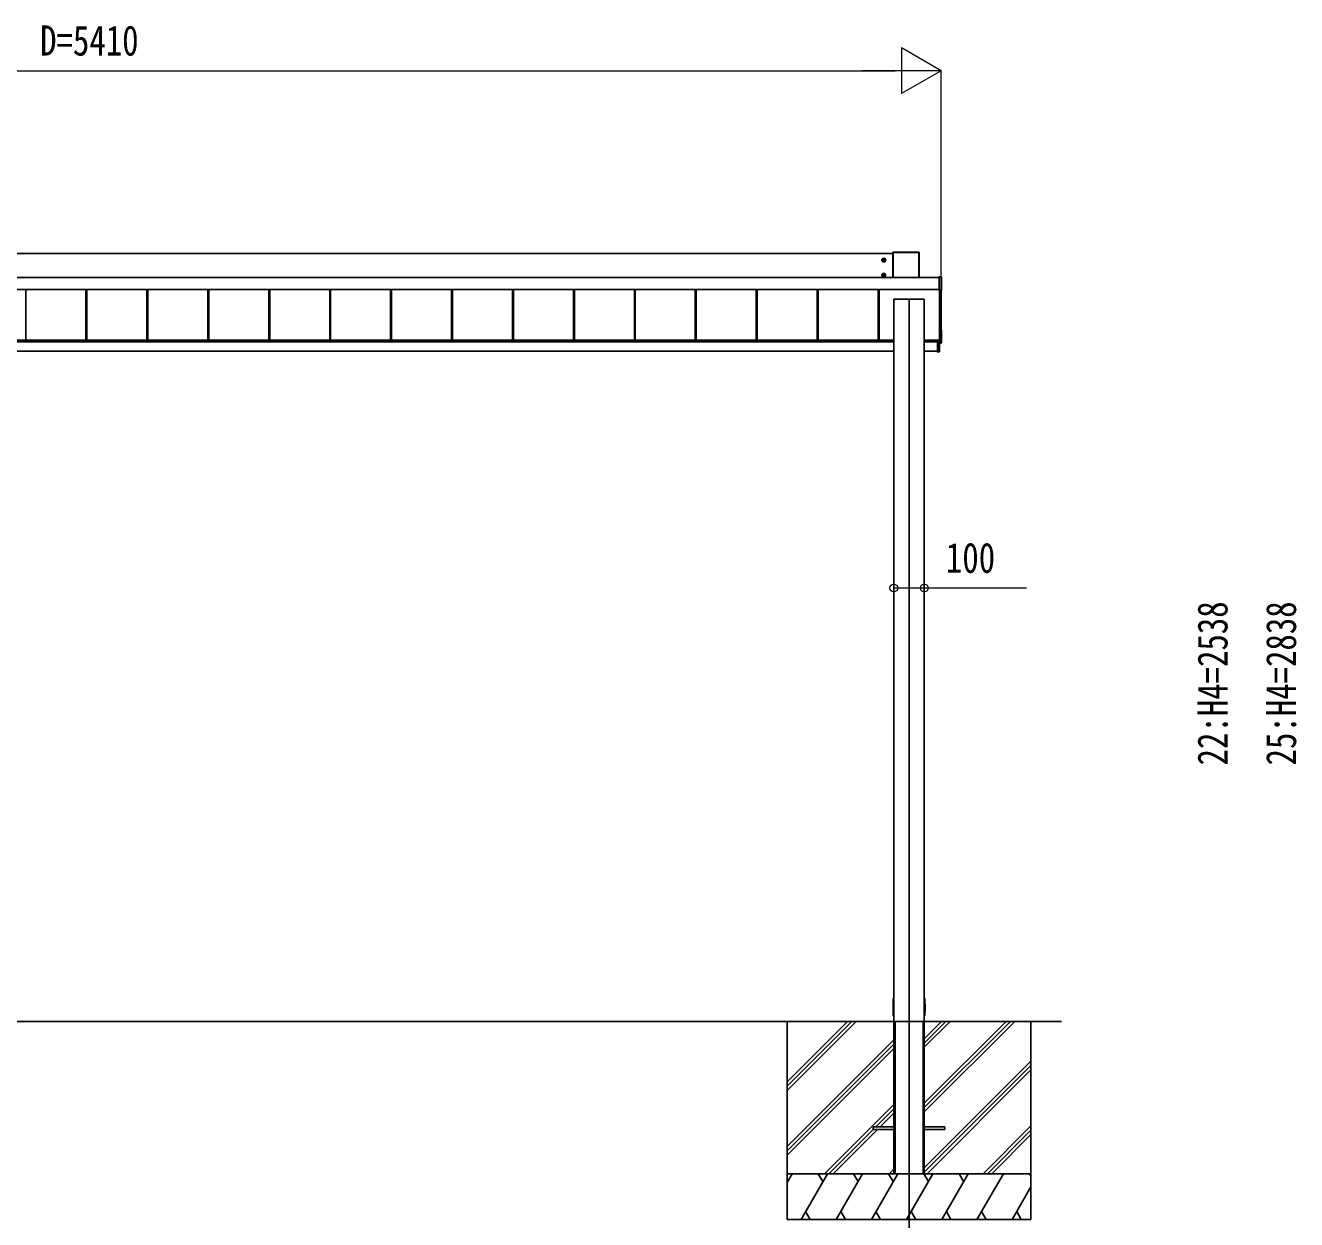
# Model space of a CAD drawing. Units: millimetres, scale not verified. Extents: x -12615 to 12615, y -8910 to 8910.
# Drawn here: x -8315 to -4143, y -5376 to -1455 of the extents above; entities that cross this region are included whole.
import ezdxf
from ezdxf.enums import TextEntityAlignment as Align

# ---------------------------------------------------------------- set-up
doc = ezdxf.new("R2010")
doc.units = ezdxf.units.MM
doc.header["$LTSCALE"] = 30
for name, color, linetype in [('0-3_YKK_11', 7, 'Continuous'), ('0-4_YKK_11E', 7, 'Continuous'), ('0-5_YKK_12', 2, 'Continuous'), ('0-6_YKK_A1', 4, 'Continuous')]:
    doc.layers.add(name, color=color, linetype=linetype)
doc.layers.add('0-7_YKK_D', color=6, linetype='Continuous', lineweight=18)
doc.styles.add('ＭＳ ゴシック', font='')
doc.styles.get('ＭＳ ゴシック').set_extended_font_data('MS Gothic')

msp = doc.modelspace()

# ---------------------------------------------------------------- linework, layer by layer
at = {"layer": '0-3_YKK_11'}
for p, q in [((-10561.94, -2203.87), (-5467.94, -2203.87)), ((-5467.94, -2282.31), (-5467.94, -2200.15)), ((-5382.44, -2199.65), (-5467.44, -2199.65)), ((-5381.94, -2200.15), (-5381.94, -2282.31)), ((-5490.69, -2225.61), (-5505.19, -2225.61)), ((-5497.94, -2218.36), (-5497.94, -2232.86)), ((-5497.18, -2223.33), (-5497.18, -2222.61)), ((-10713.44, -2282.31), (-5316.44, -2282.31)), ((-5490.69, -2275.58), (-5505.19, -2275.58)), ((-5497.94, -2268.33), (-5497.94, -2282.83)), ((-5497.18, -2273.3), (-5497.18, -2272.58)), ((-5314.64, -2281.03), (-5308.94, -2281.03)), ((-5308.44, -2281.53), (-5308.44, -2323.51)), ((-10713.44, -2322.42), (-5316.44, -2322.42)), ((-8313.84, -2488.65), (-8313.84, -2322.42)), ((-8313.44, -2488.65), (-8313.44, -2322.42)), ((-8116.44, -2488.65), (-8116.44, -2322.42)), ((-8113.84, -2488.65), (-8113.84, -2322.42)), ((-8113.44, -2488.65), (-8113.44, -2322.42)), ((-7916.44, -2488.65), (-7916.44, -2322.42)), ((-7913.84, -2488.65), (-7913.84, -2322.42)), ((-7913.44, -2488.65), (-7913.44, -2322.42)), ((-7716.44, -2488.65), (-7716.44, -2322.42)), ((-7713.84, -2488.65), (-7713.84, -2322.42)), ((-7713.44, -2488.65), (-7713.44, -2322.42)), ((-7516.44, -2488.65), (-7516.44, -2322.42)), ((-7513.84, -2488.65), (-7513.84, -2322.42)), ((-7513.44, -2488.65), (-7513.44, -2322.42)), ((-7316.44, -2488.65), (-7316.44, -2322.42)), ((-7313.84, -2488.65), (-7313.84, -2322.42)), ((-7313.44, -2488.65), (-7313.44, -2322.42)), ((-7116.44, -2488.65), (-7116.44, -2322.42)), ((-7113.84, -2488.65), (-7113.84, -2322.42)), ((-7113.44, -2488.65), (-7113.44, -2322.42)), ((-6916.44, -2488.65), (-6916.44, -2322.42)), ((-6913.84, -2488.65), (-6913.84, -2322.42)), ((-6913.44, -2488.65), (-6913.44, -2322.42)), ((-6716.44, -2488.65), (-6716.44, -2322.42)), ((-6713.84, -2488.65), (-6713.84, -2322.42)), ((-6713.44, -2488.65), (-6713.44, -2322.42)), ((-6516.44, -2488.65), (-6516.44, -2322.42)), ((-6513.84, -2488.65), (-6513.84, -2322.42)), ((-6513.44, -2488.65), (-6513.44, -2322.42)), ((-6316.44, -2488.65), (-6316.44, -2322.42)), ((-6313.84, -2488.65), (-6313.84, -2322.42)), ((-6313.44, -2488.65), (-6313.44, -2322.42)), ((-6116.44, -2488.65), (-6116.44, -2322.42)), ((-6113.84, -2488.65), (-6113.84, -2322.42)), ((-6113.44, -2488.65), (-6113.44, -2322.42)), ((-5916.44, -2488.65), (-5916.44, -2322.42)), ((-5913.84, -2488.65), (-5913.84, -2322.42)), ((-5913.44, -2488.65), (-5913.44, -2322.42)), ((-5716.44, -2488.65), (-5716.44, -2322.42)), ((-5713.84, -2488.65), (-5713.84, -2322.42)), ((-5713.44, -2488.65), (-5713.44, -2322.42)), ((-5516.44, -2488.65), (-5516.44, -2322.42)), ((-5513.84, -2488.65), (-5513.84, -2322.42)), ((-5513.44, -2488.65), (-5513.44, -2322.42)), ((-5315.24, -2323.83), (-5316.44, -2323.83)), ((-5316.44, -2323.83), (-5316.44, -2323.83)), ((-5315.24, -2323.83), (-5315.24, -2323.83)), ((-5314.64, -2324.01), (-5308.94, -2324.01)), ((-5464.94, -2354.01), (-5464.94, -2354.3)), ((-5462.74, -2354), (-5464.64, -2354)), ((-5462.44, -2354.3), (-5462.44, -2354.01)), ((-5462.44, -2354.21), (-5461.44, -2354.21)), ((-5460.94, -2354.3), (-5460.94, -2354.23)), ((-5368.94, -2354.3), (-5368.94, -2354.23)), ((-5368.44, -2354.21), (-5367.44, -2354.21)), ((-5367.44, -2354.3), (-5367.44, -2354.01)), ((-5367.14, -2354), (-5365.24, -2354)), ((-5364.94, -2354.01), (-5364.94, -2354.3)), ((-10564.94, -2488.65), (-5464.94, -2488.65)), ((-10564.94, -2493.52), (-5464.94, -2493.52)), ((-5364.94, -2493.52), (-5321.94, -2493.52)), ((-5315.94, -2490.71), (-5315.94, -2493.29)), ((-5315.94, -2493.31), (-5315.94, -2493.29)), ((-5315.75, -2493.49), (-5315.76, -2493.49)), ((-5315.74, -2493.49), (-5315.74, -2493.49)), ((-5309.41, -2498.21), (-5315.44, -2498.59)), ((-5309.41, -2497.96), (-5308.94, -2497.47)), ((-5365.24, -4725), (-5464.64, -4725)), ((-5462.44, -5225), (-5462.44, -4725)), ((-5460.94, -5225), (-5460.94, -4725)), ((-5368.94, -5225), (-5368.94, -4725)), ((-5367.44, -5225), (-5367.44, -4725))]:
    msp.add_line(p, q, dxfattribs=at)
for points in [[(-5502.94, -2222.72), (-5502.94, -2228.5), (-5497.94, -2231.38), (-5492.94, -2228.5), (-5492.94, -2222.72), (-5497.94, -2219.84)], [(-5502.94, -2272.69), (-5502.94, -2278.47), (-5497.94, -2281.35), (-5492.94, -2278.47), (-5492.94, -2272.69), (-5497.94, -2269.81)]]:
    msp.add_lwpolyline(points, close=True, dxfattribs=at)
for points in [[(-5500.22, -2224.85), (-5500.94, -2224.85), (-5500.94, -2226.37), (-5500.22, -2226.37)], [(-5497.18, -2222.61), (-5498.7, -2222.61), (-5498.7, -2223.33)], [(-5498.7, -2227.89), (-5498.7, -2228.61), (-5497.18, -2228.61), (-5497.18, -2227.89)], [(-5495.66, -2226.37), (-5494.94, -2226.37), (-5494.94, -2224.85), (-5495.66, -2224.85)], [(-5500.22, -2274.82), (-5500.94, -2274.82), (-5500.94, -2276.34), (-5500.22, -2276.34)], [(-5497.18, -2272.58), (-5498.7, -2272.58), (-5498.7, -2273.3)], [(-5498.7, -2277.86), (-5498.7, -2278.58), (-5497.18, -2278.58), (-5497.18, -2277.86)], [(-5495.66, -2276.34), (-5494.94, -2276.34), (-5494.94, -2274.82), (-5495.66, -2274.82)], [(-5316.44, -2323.83), (-5316.44, -2323.28), (-5316.44, -2322.77), (-5316.44, -2281.71), (-5316.44, -2281.23), (-5316.44, -2281.08), (-5316.44, -2281.08), (-5315.24, -2281.08)], [(-5309.94, -2324.01), (-5309.94, -2496.43), (-5309.94, -2497), (-5315.44, -2497.33)], [(-5314.94, -2323.84), (-5314.94, -2496.98), (-5310.44, -2496.98), (-5309.94, -2496.48)], [(-5364.94, -5225), (-5364.94, -4721), (-5364.94, -2354.3), (-5365.24, -2354.3), (-5464.64, -2354.3), (-5464.94, -2354.3), (-5464.94, -4721), (-5464.94, -5225)], [(-5309.41, -2498.21), (-5308.94, -2497.71), (-5308.94, -2497.47), (-5308.94, -2455.94), (-5309.94, -2455.88)], [(-5317.94, -2488.99), (-5317.94, -2488.94), (-5317.94, -2488.65), (-5364.94, -2488.65)], [(-5316.94, -2488.26), (-5316.94, -2489), (-5321.94, -2488.99), (-5321.94, -2493.28), (-5321.94, -2493.48), (-5315.75, -2493.49), (-5315.75, -2493.79)], [(-5321.94, -2527.26), (-5321.94, -2493.78), (-5321.94, -2493.48)], [(-5314.94, -2487.96), (-5315.24, -2488.26), (-5318.44, -2488.26), (-5318.44, -2488.65)], [(-5315.44, -2488.26), (-5315.44, -2490.21), (-5315.44, -2493.79), (-5315.44, -2526.88)], [(-5315.44, -2498.01), (-5315.12, -2498.31), (-5309.41, -2497.96)], [(-10564.94, -2525), (-10564.57, -2525), (-10564.09, -2525), (-5465.79, -2525), (-5465.31, -2525), (-5464.94, -2525)], [(-5465.81, -2525), (-5465.96, -2527.5), (-5465.44, -2527.5), (-5464.94, -2527.5)], [(-5364.94, -2525), (-5364.57, -2525), (-5364.09, -2525), (-5321.94, -2525)], [(-5364.94, -2527.5), (-5364.44, -2527.5), (-5363.92, -2527.5), (-5364.07, -2525)], [(-5321.94, -2527.26), (-5321.94, -2527.56), (-5315.72, -2527.18), (-5315.44, -2526.88)], [(-5464.94, -4650.5), (-5466.67, -4650.5), (-5467.17, -4650.5), (-5467.44, -4681.7), (-5467.24, -4705), (-5466.74, -4705), (-5464.94, -4705)], [(-5364.94, -4705), (-5363.14, -4705), (-5362.64, -4705), (-5362.44, -4681.7), (-5362.71, -4650.5), (-5363.21, -4650.5), (-5364.94, -4650.5)]]:
    msp.add_lwpolyline(points, dxfattribs=at)
for centre, radius in [((-5497.94, -2225.61), 6.25), ((-5497.94, -2225.61), 5), ((-5497.94, -2275.58), 6.25), ((-5497.94, -2275.58), 5)]:
    msp.add_circle(centre, radius, dxfattribs=at)
for centre, radius, start, end in [((-5497.94, -2225.61), 5.58, 153.74848, 206.25152), ((-5497.94, -2225.61), 5.58, 93.74848, 146.25152), ((-5497.94, -2225.61), 5.58, 213.74848, 266.25152), ((-5500.22, -2223.33), 1.52, 270, 0), ((-5500.22, -2227.89), 1.52, 0, 90), ((-5497.94, -2225.61), 5.58, 33.74848, 86.25152), ((-5497.94, -2225.61), 5.58, 273.74848, 326.25152), ((-5495.66, -2223.33), 1.52, 180, 270), ((-5495.66, -2227.89), 1.52, 90, 180), ((-5497.94, -2225.61), 5.58, 333.74848, 26.25152), ((-5497.94, -2275.58), 5.58, 153.74848, 206.25152), ((-5497.94, -2275.58), 5.58, 93.74848, 146.25152), ((-5497.94, -2275.58), 5.58, 213.74848, 266.25152), ((-5500.22, -2273.3), 1.52, 270, 0), ((-5500.22, -2277.86), 1.52, 0, 90), ((-5497.94, -2275.58), 5.58, 33.74848, 86.25152), ((-5497.94, -2275.58), 5.58, 273.74848, 326.25152), ((-5495.66, -2273.3), 1.52, 180, 270), ((-5495.66, -2277.86), 1.52, 90, 180), ((-5497.94, -2275.58), 5.58, 333.74848, 26.25152), ((-5314.8, -2279.67), 1.41, 271.33232, 274.49739), ((-5315.15, -2326.45), 2.62, 81.42612, 92.09097)]:
    msp.add_arc(centre, radius, start, end, dxfattribs=at)
for centre, major_axis, ratio, start_param, end_param in [((-5467.44, -2200.15), (0.382, -0.325), 0.996231, 2.2770247, 3.8440941), ((-5382.44, -2200.15), (0.382, 0.325), 0.996231, 5.5806839, 7.1477533), ((-5315.24, -2281.07), (0.6, 0), 0.026226, 4.712389, 5.6461648), ((-5314.64, -2281.33), (0, 0.3), 0.998743, 6.2831853, 6.8214342), ((-5308.94, -2281.53), (0.382, 0.325), 0.996231, 5.5806839, 7.1477533), ((-5314.64, -2323.71), (0, 0.3), 0.998743, 2.0534275, 3.1415927), ((-5308.94, -2323.51), (0.382, -0.325), 0.996231, 5.4186173, 6.9856867), ((-5464.64, -2354.01), (0.3, 0), 0.034921, 1.5707963, 3.1415927), ((-5462.74, -2354.01), (0.3, 0), 0.034921, 6.2831853, 7.8539816), ((-5461.44, -2354.23), (0.5, 0), 0.034921, 6.2831853, 7.8539816), ((-5368.44, -2354.23), (0.5, 0), 0.034921, 1.5707963, 3.1415927), ((-5367.14, -2354.01), (0.3, 0), 0.034921, 1.5707963, 3.1415927), ((-5365.24, -2354.01), (0.3, 0), 0.034921, 6.2831853, 7.8539816), ((-5315.74, -2490.71), (-0.108, 0.169), 0.994155, 5.7105836, 7.28138), ((-5315.74, -2493.29), (0.145, 0.15), 0.921201, 2.3804184, 3.9145081)]:
    msp.add_ellipse(centre, major_axis=major_axis, ratio=ratio, start_param=start_param, end_param=end_param, dxfattribs=at)
at = {"layer": '0-4_YKK_11E'}
for p, q in [((-5467.1, -2200.28), (-5467.1, -2282.31)), ((-10713.44, -2282.79), (-5316.44, -2282.79)), ((-5315.24, -2281.08), (-5316.44, -2281.08)), ((-5309.4, -2281.71), (-5316.44, -2281.71)), ((-5315.24, -2281.08), (-5315.24, -2281.08)), ((-5314.69, -2281.07), (-5314.64, -2281.07)), ((-5314.64, -2281.07), (-5314.64, -2281.03)), ((-10713.44, -2321.76), (-5316.44, -2321.76)), ((-10713.44, -2322.28), (-5316.44, -2322.28)), ((-5316.44, -2322.42), (-10713.44, -2322.42)), ((-5316.44, -2323.83), (-5315.24, -2323.83)), ((-5464.64, -2354), (-5464.64, -2354.3)), ((-5462.74, -2354.3), (-5462.74, -2354)), ((-5461.44, -2354.21), (-5461.44, -2354.3)), ((-5368.44, -2354.3), (-5368.44, -2354.21)), ((-5367.14, -2354.3), (-5367.14, -2354)), ((-5365.24, -2354), (-5365.24, -2354.3)), ((-10564.94, -2490.65), (-5464.94, -2490.65)), ((-5364.94, -2490.65), (-5321.94, -2490.65)), ((-5321.94, -2493.28), (-5316.22, -2493.29)), ((-5315.74, -2493.79), (-5321.94, -2493.78)), ((-5315.44, -2498.59), (-5309.41, -2498.21)), ((-5309.41, -2497.96), (-5309.41, -2498.21)), ((-5464.94, -2527.18), (-5465.44, -2527.18)), ((-5364.44, -2527.18), (-5364.57, -2525))]:
    msp.add_line(p, q, dxfattribs=at)
for points in [[(-5467.94, -2200.15), (-5467.6, -2200.29), (-5467.6, -2282.31)], [(-5382.78, -2282.31), (-5382.78, -2200.28), (-5467.1, -2200.28), (-5467.1, -2199.79), (-5467.6, -2200.29)], [(-5467.44, -2199.65), (-5467.1, -2199.79), (-5382.78, -2199.79), (-5382.44, -2199.65)], [(-5382.78, -2200.28), (-5382.78, -2199.79), (-5382.28, -2200.29)], [(-5382.28, -2282.31), (-5382.28, -2200.29), (-5381.94, -2200.15)], [(-5308.94, -2281.03), (-5309.4, -2281.23), (-5309.4, -2281.71), (-5309.4, -2322.77), (-5316.44, -2322.77)], [(-5316.44, -2281.23), (-5309.4, -2281.23), (-5308.9, -2281.73)], [(-5308.44, -2323.51), (-5308.9, -2322.79), (-5308.9, -2281.73), (-5308.44, -2281.53)], [(-5308.94, -2324.01), (-5309.4, -2323.28), (-5316.44, -2323.28)], [(-5314.78, -2323.86), (-5314.64, -2323.89), (-5314.64, -2324.01)], [(-5309.4, -2322.77), (-5309.4, -2323.28), (-5308.9, -2322.79)], [(-5315.94, -2493.29), (-5316.22, -2493.29), (-5316.22, -2490.71), (-5315.94, -2490.71)], [(-5315.75, -2493.79), (-5315.72, -2493.79), (-5315.72, -2526.88)], [(-5315.74, -2493.49), (-5315.74, -2490.21), (-5315.72, -2490.21), (-5315.72, -2488.26)], [(-5315.44, -2498.06), (-5315.12, -2498.36), (-5315.12, -2498.31)], [(-5309.41, -2498.21), (-5309.41, -2498.21), (-5308.94, -2497.71)], [(-5465.44, -2527.5), (-5465.44, -2527.18), (-5465.31, -2525)], [(-5364.94, -2527.18), (-5364.44, -2527.18), (-5364.44, -2527.5)], [(-5315.44, -2526.88), (-5315.72, -2526.88), (-5321.94, -2527.26)]]:
    msp.add_lwpolyline(points, dxfattribs=at)
for centre, radius, start, end in [((-5467.22, -2204.39), 4.12, 88.40447, 95.35624), ((-5382.66, -2204.39), 4.12, 84.64376, 91.59553), ((-5309.29, -2285.83), 4.12, 84.64376, 91.59553), ((-5309.29, -2326.89), 4.12, 84.64376, 91.59553), ((-5316.15, -2495.28), 1.98, 83.79926, 91.95127), ((-5316.99, -2493.72), 1.25, 356.45735, 10.27369), ((-5316.95, -2493.67), 1.21, 354.17006, 8.37745), ((-5317.07, -2490.28), 1.35, 350.09675, 2.91202), ((-5316.94, -2493.72), 1.22, 356.27163, 10.47203), ((-5316.95, -2527.03), 1.24, 353.06854, 6.93146)]:
    msp.add_arc(centre, radius, start, end, dxfattribs=at)
for centre, major_axis, ratio, start_param, end_param in [((-5315.24, -2281.07), (0.6, 0), 0.026226, 5.6461648, 6.2831853), ((-5315.24, -2323.89), (0.6, 0), 0.096025, 6.2831853, 7.8539816), ((-5315.72, -2490.71), (-0.301, 0.4), 0.997782, 5.6362522, 7.2070486), ((-5316.24, -2493.29), (-0.001, 0.2), 0.09157, 4.6769241, 4.7117655), ((-5315.74, -2493.29), (0.482, 0.007), 0.414889, 3.1353871, 4.6694768), ((-5315.72, -2493.29), (-0.301, 0.4), 0.997782, 2.4579529, 2.4946596), ((-5315.72, -2498.39), (0.6, 0.037), 0.034769, 5.198958, 6.2810574), ((-5465.44, -2527.2), (0.5, -0.018), 0.036539, 1.5736281, 3.1406975), ((-5364.44, -2527.2), (0.5, 0.018), 0.036539, 0.0008951, 1.5679645)]:
    msp.add_ellipse(centre, major_axis=major_axis, ratio=ratio, start_param=start_param, end_param=end_param, dxfattribs=at)
at = {"layer": '0-5_YKK_12'}
msp.add_line((-5414.94, -5475), (-5414.94, -2351.8), dxfattribs=at)
at = {"layer": '0-6_YKK_A1'}
for p, q in [((-4914.94, -4725), (-10564.94, -4725)), ((-5814.94, -4725), (-5814.94, -5375)), ((-5814.94, -4951.63), (-5588.31, -4725)), ((-5814.94, -4923.35), (-5616.59, -4725)), ((-5814.94, -4937.49), (-5602.51, -4725.06)), ((-5464.94, -4725), (-5464.94, -5225)), ((-5464.64, -4725), (-5365.24, -4725)), ((-5364.94, -4725), (-5364.94, -5225)), ((-5364.94, -4810), (-5279.94, -4725)), ((-5364.94, -4795.86), (-5294.08, -4725)), ((-5364.94, -4781.71), (-5308.23, -4725)), ((-5364.94, -5022.13), (-5067.85, -4725.04)), ((-5364.94, -5007.99), (-5081.99, -4725.04)), ((-5364.94, -4993.85), (-5096.13, -4725.04)), ((-5014.94, -4725), (-5014.94, -5375)), ((-5814.94, -5135.48), (-5464.94, -4785.48)), ((-5814.94, -5149.62), (-5464.94, -4799.62)), ((-5814.94, -5163.76), (-5464.94, -4813.76)), ((-5364.94, -5205.98), (-5014.94, -4855.98)), ((-5364.94, -5220.12), (-5014.94, -4870.12)), ((-5355.68, -5225), (-5014.94, -4884.26)), ((-5692.33, -5225), (-5464.94, -4997.61)), ((-5523.69, -5070.5), (-5464.94, -5011.75)), ((-5509.55, -5070.5), (-5464.94, -5025.9)), ((-5678.19, -5225), (-5532.44, -5079.25)), ((-5664.05, -5225), (-5518.55, -5079.5)), ((-5532.44, -5070.5), (-5532.44, -5079.5)), ((-5464.94, -5070.5), (-5532.44, -5070.5)), ((-5464.94, -5079.5), (-5532.44, -5079.5)), ((-5364.94, -5070.5), (-5297.44, -5070.5)), ((-5364.94, -5079.5), (-5297.44, -5079.5)), ((-5297.44, -5070.5), (-5297.44, -5079.5)), ((-5171.83, -5225), (-5014.94, -5068.11)), ((-5157.69, -5225), (-5014.94, -5082.25)), ((-5143.55, -5225), (-5014.94, -5096.39)), ((-5480.2, -5225), (-5464.94, -5209.74)), ((-5014.94, -5225), (-5814.94, -5225)), ((-5814.94, -5253.94), (-5798.23, -5225)), ((-5813.23, -5250.98), (-5814.94, -5248.02)), ((-5769.36, -5375), (-5682.76, -5225)), ((-5697.76, -5250.98), (-5712.76, -5225)), ((-5653.89, -5375), (-5567.29, -5225)), ((-5582.29, -5250.98), (-5597.29, -5225)), ((-5538.42, -5375), (-5451.82, -5225)), ((-5466.82, -5250.98), (-5481.82, -5225)), ((-5464.94, -5225), (-5364.94, -5225)), ((-5422.95, -5375), (-5336.35, -5225)), ((-5351.35, -5250.98), (-5366.35, -5225)), ((-5307.48, -5375), (-5220.88, -5225)), ((-5235.88, -5250.98), (-5250.88, -5225)), ((-5192.01, -5375), (-5105.41, -5225)), ((-5014.94, -5233.66), (-5019.94, -5225)), ((-5076.54, -5375), (-5014.94, -5268.3)), ((-5814.94, -5375), (-5014.94, -5375)), ((-5754.37, -5349.02), (-5739.37, -5375)), ((-5638.9, -5349.02), (-5623.9, -5375)), ((-5523.43, -5349.02), (-5508.43, -5375)), ((-5407.95, -5349.02), (-5392.95, -5375)), ((-5292.49, -5349.02), (-5277.49, -5375)), ((-5177.01, -5349.02), (-5162.02, -5375)), ((-5061.54, -5349.02), (-5046.55, -5375))]:
    msp.add_line(p, q, dxfattribs=at)
at = {"layer": '0-7_YKK_D'}
for p, q in [((-5309.94, -1603.87), (-5439.84, -1528.87)), ((-5439.84, -1528.87), (-5439.84, -1678.87)), ((-10569.94, -1603.87), (-5459.94, -1603.87)), ((-5309.94, -1603.87), (-5569.75, -1603.87)), ((-5309.94, -1603.87), (-5439.84, -1678.87)), ((-5309.94, -2323.01), (-5309.94, -1602.87)), ((-5464.94, -3299.47), (-5464.94, -3302.99))]:
    msp.add_line(p, q, dxfattribs=at)
msp.add_lwpolyline([(-5464.94, -3301.99), (-5364.94, -3301.99), (-5029.14, -3301.99)], dxfattribs=at)
for centre in [(-5464.94, -3301.99), (-5364.94, -3301.99)]:
    msp.add_circle(centre, 12.75, dxfattribs=at)

# ---------------------------------------------------------------- texts
at = {"layer": '0-7_YKK_D', "style": 'ＭＳ ゴシック', "width": 0.8}
for s, p in [('D=5410', (-8266.94, -1583.87)), ('100', (-5293.94, -3281.99))]:
    msp.add_text(s, height=98.97, dxfattribs=at).set_placement(p, align=Align.BOTTOM_LEFT)
for s, p in [('22:H4=2538', (-4339.9, -3884.59)), ('25:H4=2838', (-4114.9, -3884.59))]:
    msp.add_text(s, height=98.97, rotation=90, dxfattribs=at).set_placement(p, align=Align.BOTTOM_LEFT)

doc.saveas('drawing.dxf')
